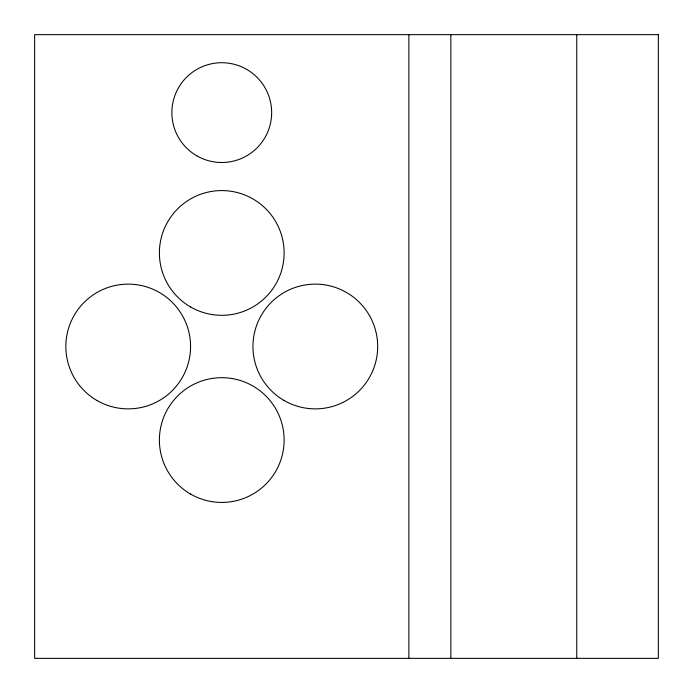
<?xml version="1.0" encoding="UTF-8"?>
<svg xmlns="http://www.w3.org/2000/svg" width="693" height="693" viewBox="0 0 693 693"><rect width="100%" height="100%" fill="white"/><g stroke="black" fill="none" stroke-linecap="round" stroke-linejoin="round"><path stroke-width="1.04" d="M576.749 34.65L576.749 658.35M450.84 34.65L450.84 658.35M408.87 34.65L408.87 658.35M658.35 34.65L34.65 34.65L34.65 658.35L658.35 658.35L658.35 34.65M284.13 400.511A62.37 62.37 0 0 0 377.685 346.5A62.37 62.37 0 0 0 284.13 292.489A62.37 62.37 0 0 0 284.13 400.511M190.575 494.066A62.37 62.37 0 0 0 284.13 440.055A62.37 62.37 0 0 0 190.575 386.044A62.37 62.37 0 0 0 190.575 494.066M97.02 400.511A62.37 62.37 0 0 0 190.575 346.5A62.37 62.37 0 0 0 97.02 292.489A62.37 62.37 0 0 0 97.02 400.511M190.575 306.956A62.37 62.37 0 0 0 284.13 252.945A62.37 62.37 0 0 0 190.575 198.934A62.37 62.37 0 0 0 190.575 306.956M196.812 155.821A49.896 49.896 0 0 0 271.656 112.612A49.896 49.896 0 0 0 196.812 69.404A49.896 49.896 0 0 0 196.812 155.821"/></g></svg>
